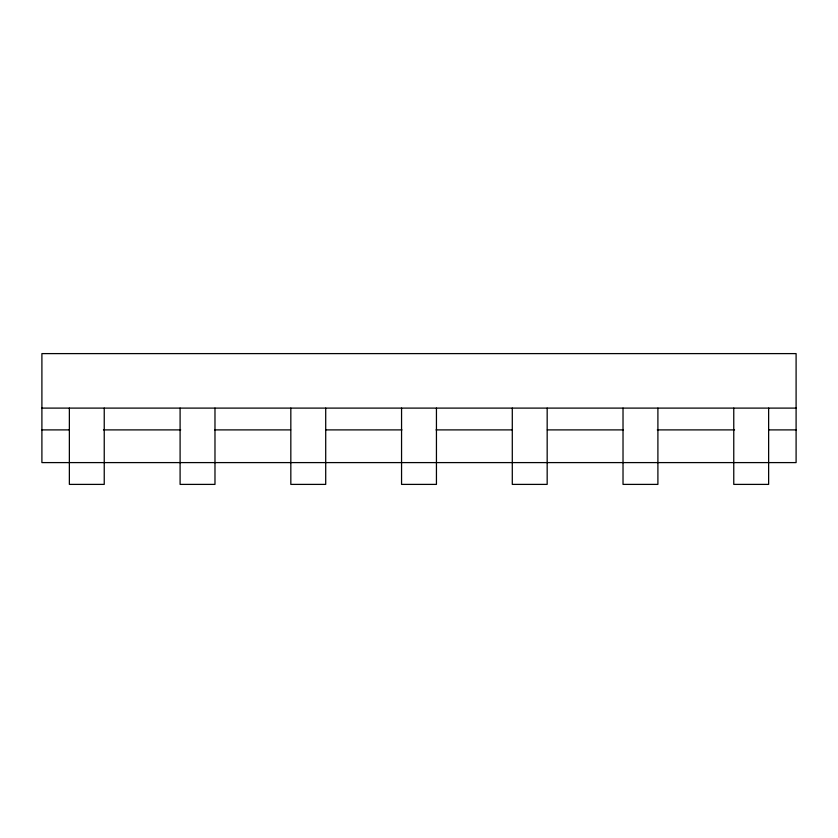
<?xml version="1.0" encoding="UTF-8"?>
<svg xmlns="http://www.w3.org/2000/svg" width="838" height="838" viewBox="0 0 838 838"><rect width="100%" height="100%" fill="white"/><g stroke="black" fill="none" stroke-linecap="round" stroke-linejoin="round"><path stroke-width="1.26" d="M41.9 408.106L796.1 408.106M41.9 429.894L69.397 429.894M103.441 429.894L180.694 429.894M214.738 429.894L290.681 429.894M326.034 429.894L401.978 429.894M436.022 429.894L511.966 429.894M547.319 429.894L623.263 429.894M657.306 429.894L734.559 429.894M768.603 429.894L796.1 429.894M325.71 462.597L41.9 462.597L41.9 353.605L796.1 353.605L796.1 462.597L512.29 462.597M326.034 462.597L511.966 462.597M768.635 408.106L768.635 484.395L733.763 484.395L733.763 408.106M657.903 408.106L657.903 484.395L623.022 484.395L623.022 408.106M547.172 408.106L547.172 484.395L512.29 484.395L512.29 408.106M436.441 408.106L436.441 484.395L401.559 484.395L401.559 408.106M325.71 408.106L325.71 484.395L290.828 484.395L290.828 408.106M214.978 408.106L214.978 484.395L180.097 484.395L180.097 408.106M104.237 408.106L104.237 484.395L69.365 484.395L69.365 408.106"/></g></svg>
